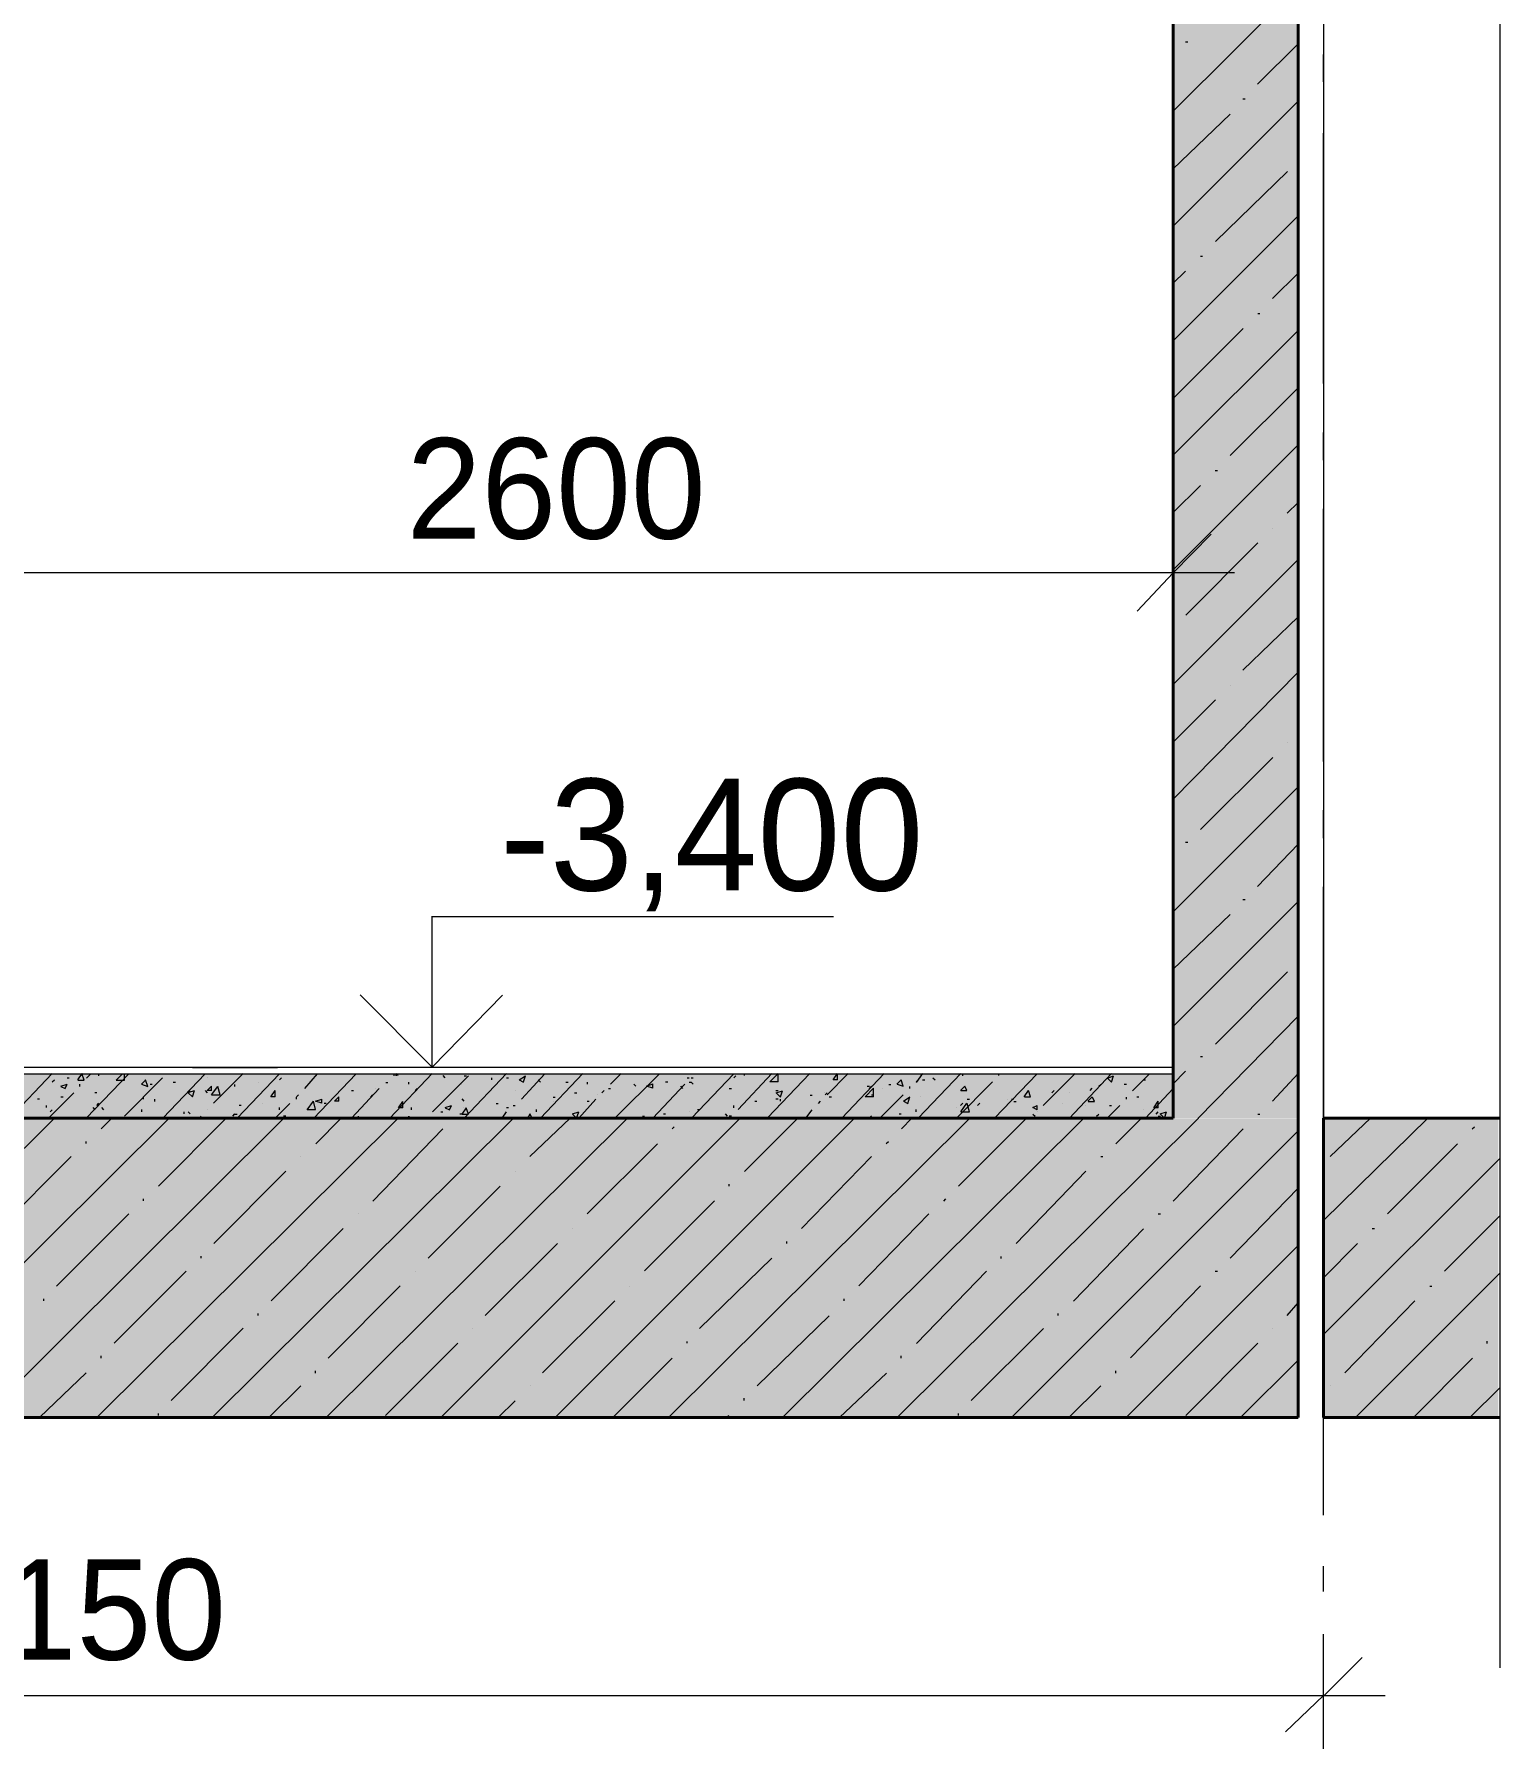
# Model space of a CAD drawing. Header units: millimetres. Extents: x -401725 to 250493, y 305116 to 802890.
# Drawn here: x -375109.752 to -375108.601, y 508953.228 to 508954.574 of the extents above; entities that cross this region are included whole.
import ezdxf

# ---------------------------------------------------------------- set-up
doc = ezdxf.new("R2010")
doc.units = ezdxf.units.MM
doc.layers.add('PDF _Геометрия', color=7, linetype='Continuous', true_color=0x1d1d1d)
doc.layers.add('PDF _Сплошная заливка', color=7, linetype='Continuous', true_color=0xffffff)
doc.layers.add('PDF _Текст', color=7, linetype='Continuous')

msp = doc.modelspace()

# ---------------------------------------------------------------- hatches: boundary and pattern name
at = {"layer": 'PDF _Сплошная заливка', "transparency": 33554559}
h = msp.add_hatch(color=256, dxfattribs=at)
h.paths.add_polyline_path([(-375108.7602951956, 508953.4887466381), (-375108.7602951956, 508953.7226994782), (-375112.5773474011, 508953.7226994782), (-375112.5773474011, 508953.4887466381)])
h.paths.add_polyline_path([(-375108.6019683049, 508953.4887466381), (-375108.6019683049, 508953.7226994782), (-375108.7402960095, 508953.7226994782), (-375108.7402960095, 508953.4887466381)])

# ---------------------------------------------------------------- linework, layer by layer
at = {"layer": 'PDF _Геометрия', "color": 7, "lineweight": 9}
for points in [[(-375108.7390583521, 508956.7243711228), (-375108.7390583521, 508956.7927983552), (-375108.7390583521, 508953.7227475099)], [(-375108.6007798148, 508955.1810802834), (-375108.6007798148, 508953.2911775714)], [(-375112.0455778002, 508953.7626605514), (-375108.857235978, 508953.7626605514), (-375108.857235978, 508954.7593030277)], [(-375108.7390583521, 508954.5361404369), (-375108.7390583521, 508954.5577389773)], [(-375108.7390583521, 508954.2993121627), (-375108.7390583521, 508954.4959926805)], [(-375108.7390583521, 508954.2392908682), (-375108.7390583521, 508954.2610805461)], [(-375108.7390583521, 508954.0026541766), (-375108.7390583521, 508954.2010549341)], [(-375108.857235978, 508954.1926283288), (-375108.857235978, 508954.1509289162), (-375108.857235978, 508954.104276758)], [(-375109.8807785941, 508954.1511510163), (-375108.8091584337, 508954.1511510163)], [(-375108.7390583521, 508953.9426362729), (-375108.7390583521, 508953.9644240395)], [(-375108.7390583521, 508953.7077170428), (-375108.7390583521, 508953.9043975606)], [(-375109.4391451577, 508953.7627266728), (-375109.4391451577, 508953.8811918771)], [(-375109.4390909042, 508953.8810840133), (-375109.124008535, 508953.8810840133)], [(-375112.0455778002, 508953.7575200349), (-375108.857235978, 508953.7575200349), (-375108.857235978, 508953.7626612931)], [(-375109.6272046466, 508953.7625723894), (-375109.5605755353, 508953.7625723894)], [(-375109.5607848332, 508953.7627266728), (-375109.4391411984, 508953.7627266728)], [(-375109.4990511636, 508953.7628114438), (-375109.3807301032, 508953.7628114438)], [(-375108.857235978, 508953.7226723515), (-375108.857235978, 508953.7575186554)], [(-375112.0456277694, 508953.7226723515), (-375108.8572859472, 508953.7226723515)], [(-375108.6007798148, 508953.7226994782), (-375108.7392011663, 508953.7226994782)], [(-375108.7390583521, 508953.6459782868), (-375108.7390583521, 508953.6677660534)], [(-375108.7390583521, 508953.4110607521), (-375108.7390583521, 508953.6077412699)], [(-375108.7390583521, 508953.351041153), (-375108.7390583521, 508953.3711105933)], [(-375108.7390583521, 508953.2277539116), (-375108.7390583521, 508953.2694218903), (-375108.7390583521, 508953.3177796825)], [(-375108.690704945, 508953.2693133834), (-375110.7656605497, 508953.2693133834)]]:
    msp.add_lwpolyline(points, dxfattribs=at)
at = {"layer": 'PDF _Геометрия', "color": 7, "lineweight": 40}
for points in [[(-375108.857235978, 508954.9558317346), (-375108.857235978, 508953.7226914707)], [(-375108.7591626544, 508953.7228249394), (-375108.7591626544, 508954.9561246575)], [(-375108.857235978, 508953.7226723515), (-375112.0455778002, 508953.7226723515)], [(-375108.7591626544, 508953.48786841), (-375108.7591626544, 508953.7228372312)], [(-375108.6007798148, 508953.7226994782), (-375108.7392011663, 508953.7226994782)], [(-375108.7390583521, 508953.7226265751), (-375108.7390583521, 508953.4877204635)], [(-375112.5774965981, 508953.48786841), (-375108.7589666603, 508953.48786841)], [(-375108.7392075491, 508953.4876988679), (-375108.6007861976, 508953.4876988679)]]:
    msp.add_lwpolyline(points, dxfattribs=at)
at = {"layer": 'PDF _Геометрия', "lineweight": 9}
for points in [[(-375108.8575411538, 508954.5128894332), (-375108.7591598994, 508954.6110796598)], [(-375108.8475415607, 508954.5677379982), (-375108.8458272357, 508954.5677379982)], [(-375108.7908704181, 508954.5344755335), (-375108.7591591788, 508954.566188683)], [(-375108.8575411538, 508954.422726944), (-375108.7591598994, 508954.5211081984)], [(-375108.8024467527, 508954.5227686514), (-375108.8007297575, 508954.5227686514)], [(-375108.8574123018, 508954.4676929), (-375108.812408877, 508954.5109800944)], [(-375108.824032853, 508954.410955636), (-375108.7673153599, 508954.4659544134)], [(-375108.8575411538, 508954.3327560375), (-375108.7591598994, 508954.4311372919)], [(-375108.8358601099, 508954.3994352503), (-375108.834145022, 508954.3994352503)], [(-375108.8573614391, 508954.3778067644), (-375108.8474564505, 508954.3877117531)], [(-375108.7792194849, 508954.3661863489), (-375108.7591611709, 508954.3860536313)], [(-375108.790765302, 508954.3544201271), (-375108.7890477345, 508954.3544201271)], [(-375108.8575411538, 508954.2427868263), (-375108.7591598994, 508954.3411680807)], [(-375108.8572970132, 508954.2877290464), (-375108.8023592709, 508954.3426687)], [(-375108.8124599092, 508954.2427868263), (-375108.7591621034, 508954.2960827218)], [(-375108.8575411538, 508954.1528142243), (-375108.7591598994, 508954.2511954787)], [(-375108.8241786592, 508954.231010432), (-375108.8224629991, 508954.231010432)], [(-375108.8574970728, 508954.1978140887), (-375108.8357750422, 508954.2193455752)], [(-375108.7675685518, 508954.1977038863), (-375108.759163163, 508954.2061092751)], [(-375108.7789956894, 508954.1859427508), (-375108.7789956894, 508954.1859427508)], [(-375108.8473516735, 508954.1175833758), (-375108.7906782402, 508954.1742548971)], [(-375108.8575411538, 508954.0628433177), (-375108.7591598994, 508954.1612245722)], [(-375108.8025247421, 508954.0744959463), (-375108.7591605756, 508954.1161408249)], [(-375108.8575411538, 508953.9728707157), (-375108.7591598994, 508954.072782131)], [(-375108.8124090466, 508954.062655126), (-375108.8124090466, 508954.062655126)], [(-375108.8574496011, 508954.0176942563), (-375108.8240895436, 508954.0510543137)], [(-375108.7673142386, 508954.0175535364), (-375108.7673142386, 508954.0175535364)], [(-375108.8356939587, 508953.9494162615), (-375108.7789953484, 508954.0059258746)], [(-375108.8575411538, 508953.8844290789), (-375108.7591598994, 508953.9828103333)], [(-375108.8475415607, 508953.9395031349), (-375108.8458272357, 508953.9395031349)], [(-375108.7908704181, 508953.9044859094), (-375108.7591591788, 508953.9377254012)], [(-375108.8575411538, 508953.7944581723), (-375108.7591598994, 508953.8928394268)], [(-375108.8024467527, 508953.8943812003), (-375108.8007297575, 508953.8943812003)], [(-375108.8574123018, 508953.8393529206), (-375108.812408877, 508953.882640115)], [(-375108.824032853, 508953.7809405806), (-375108.7673153599, 508953.8376580737)], [(-375108.8374809324, 508953.7228249394), (-375108.759157992, 508953.8028652497)], [(-375108.8358601099, 508953.7711529152), (-375108.834145022, 508953.7711529152)], [(-375109.7707389891, 508953.7227299958), (-375109.7374366819, 508953.7576974183)], [(-375109.7374714381, 508953.7511282976), (-375109.735806132, 508953.7527917534)], [(-375109.7257899873, 508953.7544869267), (-375109.724124109, 508953.7544869267)], [(-375109.7174417343, 508953.7526694353), (-375109.7124418106, 508953.7526694353)], [(-375109.717404435, 508953.7527626835), (-375109.714071534, 508953.757762035)], [(-375109.7124402423, 508953.7526694353), (-375109.7141068836, 508953.7576693591)], [(-375109.7107651663, 508953.7227859447), (-375109.6773941946, 508953.7576400688)], [(-375109.7106125784, 508953.7541936188), (-375109.7072789145, 508953.7575272828)], [(-375109.7007587916, 508953.756046714), (-375109.7007587916, 508953.7577139274)], [(-375109.6873276663, 508953.7526304407), (-375109.680654235, 508953.7526304407)], [(-375109.6872903671, 508953.7525354971), (-375109.6822858658, 508953.7575399984)], [(-375109.6808342039, 508953.7243932038), (-375109.6507762949, 508953.7544492536)], [(-375109.6806578801, 508953.7526304407), (-375109.6806578801, 508953.7576336605)], [(-375109.6674234237, 508953.7494566126), (-375109.6640848007, 508953.7527952356)], [(-375109.6624558402, 508953.747698461), (-375109.6641251517, 508953.7527063955)], [(-375109.6506082382, 508953.7226757423), (-375109.6173581712, 508953.7575975985)], [(-375109.642392228, 508953.7510977801), (-375109.640721772, 508953.7510977801)], [(-375109.6157266464, 508953.7543546839), (-375109.6157266464, 508953.7543546839)], [(-375109.6107183727, 508953.734433487), (-375109.5874752104, 508953.7578644541)], [(-375109.5922654105, 508953.7226638744), (-375109.5589508539, 508953.7576534626)], [(-375109.5757927, 508953.7511062572), (-375109.5757927, 508953.7511062572)], [(-375109.5589944687, 508953.7527355568), (-375109.5573194351, 508953.7544087292)], [(-375109.5391275253, 508953.7460928973), (-375109.5290670242, 508953.757643843)], [(-375109.5322915878, 508953.7225791033), (-375109.4989125417, 508953.7576364236)], [(-375109.4756001002, 508953.750851944), (-375109.4739202982, 508953.750851944)], [(-375109.4724025361, 508953.7227401683), (-375109.4391420654, 508953.757869205)], [(-375109.4690286483, 508953.7560484094), (-375109.4690286483, 508953.7577284021)], [(-375109.4674485159, 508953.7577726526), (-375109.4657683325, 508953.7560924692)], [(-375109.4673976533, 508953.7559772017), (-375109.4673976533, 508953.7576573851)], [(-375109.4673976533, 508953.757657364), (-375109.4673976533, 508953.7559771806)], [(-375109.4573471976, 508953.7493430193), (-375109.4573471976, 508953.7510235842)], [(-375109.4388603269, 508953.7275958541), (-375109.4106193813, 508953.7560238258)], [(-375109.4307765596, 508953.7561060538), (-375109.4290942781, 508953.7544237723)], [(-375109.4140597085, 508953.7227503409), (-375109.3807351084, 508953.7577580205)], [(-375109.4139342473, 508953.7559042986), (-375109.4122512029, 508953.7559042986)], [(-375109.3924193547, 508953.7543207754), (-375109.3924193547, 508953.7528237186)], [(-375109.3807921574, 508953.7545089672), (-375109.3791072057, 508953.7545089672)], [(-375109.3708535995, 508953.752837282), (-375109.3657964554, 508953.7560214099)], [(-375109.3707959552, 508953.7527135163), (-375109.3674249072, 508953.7510279923)], [(-375109.3689445555, 508953.7375767975), (-375109.3505806876, 508953.7576252692)], [(-375109.3674831025, 508953.7511503382), (-375109.3657973878, 508953.7560220537)], [(-375109.3558016518, 508953.7527338614), (-375109.3541153649, 508953.7510475744)], [(-375109.3540858857, 508953.7226994782), (-375109.3206971564, 508953.7577745261)], [(-375109.3340697453, 508953.7511062572), (-375109.3323821233, 508953.7511062572)], [(-375109.3174376652, 508953.7510926938), (-375109.3174376652, 508953.7494043088)], [(-375109.2990762558, 508953.7495244294), (-375109.2908144692, 508953.757786216)], [(-375109.2956175969, 508953.7226587881), (-375109.2606612371, 508953.7576170274)], [(-375109.2558328476, 508953.7512012008), (-375109.2541410293, 508953.7512012008)], [(-375109.2389905353, 508953.7543563793), (-375109.2372977633, 508953.7543563793)], [(-375109.2373595402, 508953.7509197609), (-375109.2356665776, 508953.7509197609)], [(-375109.2357285452, 508953.7544411503), (-375109.2340355826, 508953.7544411503)], [(-375109.2357285452, 508953.7510553946), (-375109.2340355826, 508953.749364313)], [(-375109.2355827391, 508953.7226808286), (-375109.2022540451, 508953.7575159023)], [(-375109.2023185789, 508953.7542682174), (-375109.2006237089, 508953.7559612042)], [(-375109.1989446911, 508953.7294472538), (-375109.1723678224, 508953.7577205184)], [(-375109.1941025687, 508953.7578421648), (-375109.1941025687, 508953.7561469134)], [(-375109.1758801837, 508953.7228808883), (-375109.1424839696, 508953.7577865339)], [(-375109.167478419, 508953.751174074), (-375109.1740762558, 508953.751174074), (-375109.167478419, 508953.7577719109)], [(-375109.1674776772, 508953.751174074), (-375109.1674776772, 508953.7577719109)], [(-375109.1289475394, 508953.7410524106), (-375109.1123288532, 508953.7576729854)], [(-375109.1207509842, 508953.752816937), (-375109.1241494979, 508953.752816937), (-375109.1207509842, 508953.7577277894)], [(-375109.1207518742, 508953.752816937), (-375109.1207518742, 508953.7577277894)], [(-375109.117344078, 508953.722714737), (-375109.0840768661, 508953.7576831132)], [(-375109.0741684866, 508953.7494057499), (-375109.0707646323, 508953.7528096043)], [(-375109.0691364771, 508953.7478527443), (-375109.070838595, 508953.7527718651)], [(-375109.0591572291, 508953.751153729), (-375109.0574545389, 508953.7528545272)], [(-375109.0588418808, 508953.7508536394), (-375109.0539224471, 508953.757667055)], [(-375109.0573702554, 508953.7226977828), (-375109.0240359047, 508953.7577367309)], [(-375109.0539963675, 508953.7527118209), (-375109.0522932959, 508953.7527118209)], [(-375109.0458447833, 508953.754427587), (-375109.0441413302, 508953.7527260266)], [(-375109.0272900958, 508953.7226876103), (-375108.9990474336, 508953.7511198206)], [(-375109.0224072833, 508953.7559975468), (-375109.0224072833, 508953.7577002503)], [(-375109.005564971, 508953.7574996898), (-375109.005564971, 508953.7574996898)], [(-375109.005564971, 508953.7574996898), (-375109.005564971, 508953.7574996898)], [(-375108.9973964326, 508953.7226842194), (-375108.9639986733, 508953.7576000587)], [(-375108.9941547877, 508953.7561450484), (-375108.9941547877, 508953.7578494666)], [(-375108.9591918156, 508953.7327414568), (-375108.9341183191, 508953.7578149533)], [(-375108.9388637178, 508953.7225095911), (-375108.90559267, 508953.7576818416)], [(-375108.9090141355, 508953.7542614357), (-375108.9055919706, 508953.751029391)], [(-375108.9089056286, 508953.7542376998), (-375108.9039619504, 508953.7559470716)], [(-375108.9056741562, 508953.7510062273), (-375108.9039628829, 508953.7559499055)], [(-375108.8890285127, 508953.7442889693), (-375108.8757067422, 508953.7576107399)], [(-375108.8806802597, 508953.7527033438), (-375108.8789676513, 508953.7527033438)], [(-375108.8573614391, 508953.7494108362), (-375108.8474564505, 508953.7595063053)], [(-375108.7792194849, 508953.7361967249), (-375108.7591611709, 508953.7577832913)], [(-375109.7491528888, 508953.7377904206), (-375109.7474883457, 508953.7377904206)], [(-375109.740584231, 508953.7225943621), (-375109.7205914027, 508953.7425871905)], [(-375109.7307507892, 508953.7477323694), (-375109.7257531543, 508953.7493982477)], [(-375109.7307134899, 508953.7476425121), (-375109.7273821148, 508953.7459768245)], [(-375109.7306795815, 508953.7394095476), (-375109.7290138939, 508953.7394095476)], [(-375109.7274209823, 508953.7460657706), (-375109.725755104, 508953.7493993781)], [(-375109.7157022323, 508953.7476713342), (-375109.7157022323, 508953.7493377847)], [(-375109.7040580809, 508953.7428003897), (-375109.7023910581, 508953.7428003897)], [(-375109.6674641139, 508953.7493684507), (-375109.6624561793, 508953.7476991391)], [(-375109.6657144394, 508953.7376785228), (-375109.6657144394, 508953.739345789)], [(-375109.6605942679, 508953.749329456), (-375109.6589247657, 508953.749329456)], [(-375109.6572915878, 508953.7375530617), (-375109.6572915878, 508953.7358833686)], [(-375109.6307955483, 508953.7428427752), (-375109.6257813195, 508953.7445141848)], [(-375109.6307514674, 508953.7427427454), (-375109.6274090296, 508953.7394003076)], [(-375109.6307107772, 508953.7426444109), (-375109.6290395583, 508953.7443137729)], [(-375109.627452178, 508953.739499405), (-375109.6257807685, 508953.7445136338)], [(-375109.6174017224, 508953.7443245731), (-375109.6157297405, 508953.7426525914)], [(-375109.6124670723, 508953.7445246329), (-375109.6158114175, 508953.7445246329), (-375109.6124670723, 508953.747868978)], [(-375109.6124680472, 508953.7445246329), (-375109.6124680472, 508953.747868978)], [(-375109.612366322, 508953.7409812029), (-375109.6056768688, 508953.7409812029)], [(-375109.612322241, 508953.741065974), (-375109.6073051512, 508953.747569609)], [(-375109.6056761906, 508953.7409812029), (-375109.607348554, 508953.7476706561)], [(-375109.5939947399, 508953.7475967357), (-375109.5939947399, 508953.7492680029)], [(-375109.5624807205, 508953.739434979), (-375109.5658304062, 508953.739434979), (-375109.5624807205, 508953.7444576466)], [(-375109.5624802542, 508953.739434979), (-375109.5624802542, 508953.7444576466)], [(-375109.5456854138, 508953.7393942889), (-375109.5440096172, 508953.7410700854)], [(-375109.545637942, 508953.737610706), (-375109.545637942, 508953.7392865025)], [(-375109.5258060938, 508953.7343877089), (-375109.5308369166, 508953.7360627866), (-375109.5258060938, 508953.7377397275)], [(-375109.5258082979, 508953.7343860152), (-375109.5258082979, 508953.737739897)], [(-375109.5124943686, 508953.7361458622), (-375109.5158493948, 508953.7361458622), (-375109.5124943686, 508953.7395008884)], [(-375109.5124958521, 508953.7361458622), (-375109.5124958521, 508953.7395008884)], [(-375109.5024928682, 508953.7445178512), (-375109.5008145921, 508953.7445178512)], [(-375109.5023538437, 508953.7226384431), (-375109.4807079798, 508953.7459637274)], [(-375109.4872781601, 508953.7392806957), (-375109.4855991211, 508953.7409597347)], [(-375109.4839686982, 508953.7459233552), (-375109.4839686982, 508953.7459233552)], [(-375109.452508466, 508953.7443906946), (-375109.4508275197, 508953.7460716409)], [(-375109.4158365097, 508953.7378751917), (-375109.4141534652, 508953.7361921472)], [(-375109.4157822562, 508953.7493481056), (-375109.4157822562, 508953.7493481056)], [(-375109.3739460474, 508953.7443533953), (-375109.3739460474, 508953.7443533953)], [(-375109.3441202011, 508953.7393281675), (-375109.3424331512, 508953.7393281675)], [(-375109.3272778888, 508953.7425732033), (-375109.3255898852, 508953.7425732033)], [(-375109.323968427, 508953.7226723515), (-375109.3106459359, 508953.7376836091)], [(-375109.3090182046, 508953.7410032434), (-375109.3090182046, 508953.7410032434)], [(-375109.3058172497, 508953.7427037507), (-375109.3041281017, 508953.7443928986)], [(-375109.3006563882, 508953.7460539026), (-375109.2989670495, 508953.7460539026)], [(-375109.2808233532, 508953.7494667851), (-375109.2791328701, 508953.7477781803)], [(-375109.2756014565, 508953.7425528582), (-375109.2756014565, 508953.7425528582)], [(-375109.2723428573, 508953.7460115171), (-375109.2723428573, 508953.7460115171)], [(-375109.2658212297, 508953.74616828), (-375109.2708949678, 508953.747859526), (-375109.2658212297, 508953.7495488928)], [(-375109.2658392224, 508953.7227181278), (-375109.2408266338, 508953.7494232975)], [(-375109.2658222681, 508953.7461674958), (-375109.2658222681, 508953.7495499878)], [(-375109.2441513968, 508953.7477815366), (-375109.2424588156, 508953.7460908361)], [(-375109.2058484454, 508953.7461183286), (-375109.2041537662, 508953.7461183286)], [(-375109.1691764891, 508953.7443889992), (-375109.1674799024, 508953.7443889992)], [(-375109.1691764891, 508953.7377904206), (-375109.1674799024, 508953.7377904206)], [(-375109.1690374645, 508953.7425596399), (-375109.1639471325, 508953.7442564173)], [(-375109.1689696477, 508953.7426054163), (-375109.165576093, 508953.7392118616)], [(-375109.1656432317, 508953.7393552942), (-375109.1639464544, 508953.7442589807)], [(-375109.1655754148, 508953.7360068377), (-375109.1655754148, 508953.7375150842)], [(-375109.142283721, 508953.7409116907), (-375109.1405856085, 508953.7409116907)], [(-375109.13080233, 508953.7427257912), (-375109.13080233, 508953.7427257912)], [(-375109.1306022703, 508953.7409472945), (-375109.1289035856, 508953.7426440918)], [(-375109.1273402803, 508953.7393502079), (-375109.1256414049, 508953.7393502079)], [(-375109.0924973653, 508953.7393942889), (-375109.0991115205, 508953.7393942889), (-375109.0924973653, 508953.74619742)], [(-375109.0974601805, 508953.7477883183), (-375109.0957595884, 508953.7477883183)], [(-375109.0958291854, 508953.7460488163), (-375109.0941284026, 508953.7477495991)], [(-375109.0942015813, 508953.7410964916), (-375109.0925007985, 508953.7410964916)], [(-375109.0924993786, 508953.7393942889), (-375109.0924993786, 508953.74619742)], [(-375109.0874809324, 508953.7227011736), (-375109.0691358837, 508953.7410462223)], [(-375109.0857075221, 508953.7460030399), (-375109.0857075221, 508953.7460030399)], [(-375109.0806178682, 508953.7492141674), (-375109.0789163224, 508953.7492141674)], [(-375109.0740498072, 508953.7493667552), (-375109.0691325776, 508953.7478537615)], [(-375109.0688889456, 508953.7359780155), (-375109.0639711651, 508953.7393826328)], [(-375109.0656778183, 508953.7342758129), (-375109.0639755096, 508953.7393808474)], [(-375109.0639722247, 508953.7460013445), (-375109.0639722247, 508953.7477036532)], [(-375109.0558240314, 508953.7393875072), (-375109.0558240314, 508953.7393875072)], [(-375109.0241874754, 508953.7444093442), (-375109.020777899, 508953.7478189206)], [(-375109.0240721867, 508953.7443771312), (-375109.0191472431, 508953.7443771312)], [(-375109.0191486842, 508953.7443771312), (-375109.0208534723, 508953.7477867077)], [(-375109.0189520153, 508953.7376768274), (-375109.0172470364, 508953.7376768274)], [(-375108.9873629311, 508953.7375954472), (-375108.9873629311, 508953.7375954472)], [(-375108.9841823213, 508953.7376920862), (-375108.982475435, 508953.7376920862)], [(-375108.9742064641, 508953.7393451217), (-375108.9707915471, 508953.7444674972)], [(-375108.9740945663, 508953.7395078821), (-375108.9691613574, 508953.7395078821)], [(-375108.9691608912, 508953.7395078821), (-375108.9708685404, 508953.744441091)], [(-375108.9523965683, 508953.7427308774), (-375108.9506879654, 508953.7444375819)], [(-375108.9390061331, 508953.7426952736), (-375108.9390061331, 508953.7426952736)], [(-375108.9242254528, 508953.736108563), (-375108.9208048138, 508953.739529202)], [(-375108.9225164684, 508953.7444720748), (-375108.9208061489, 508953.746180494)], [(-375108.9189018309, 508953.7358593361), (-375108.9206121503, 508953.7392799751)], [(-375108.9157246119, 508953.7477594962), (-375108.9140139109, 508953.7492801193)], [(-375108.8956237004, 508953.7493141972), (-375108.893911855, 508953.7493141972)], [(-375108.8939113252, 508953.7375225441), (-375108.8939113252, 508953.7392343895)], [(-375108.885844512, 508953.7394824508), (-375108.8841322852, 508953.7394824508)], [(-375108.8789441485, 508953.7226723515), (-375108.8572366138, 508953.7459032221)], [(-375109.742323733, 508953.7326431224), (-375109.742323733, 508953.7309781978)], [(-375109.7390990422, 508953.7277247061), (-375109.7374339268, 508953.7293898215)], [(-375109.7056890759, 508953.7310409496), (-375109.7040220532, 508953.7293739269)], [(-375109.7024270858, 508953.732705853), (-375109.7007598724, 508953.734371214)], [(-375109.6988972193, 508953.7309883915), (-375109.6972298151, 508953.72932284)], [(-375109.6673454344, 508953.7294235179), (-375109.6673454344, 508953.7277543971)], [(-375109.6339286863, 508953.7260106354), (-375109.6339286863, 508953.7276814728)], [(-375109.6307107772, 508953.7277908275), (-375109.6290395583, 508953.7261196086)], [(-375109.6222913165, 508953.7226638744), (-375109.6206197162, 508953.7243354747)], [(-375109.6157266464, 508953.7294642081), (-375109.6157266464, 508953.7294642081)], [(-375109.5956698159, 508953.7243592954), (-375109.5939966897, 508953.7260305626)], [(-375109.5940388209, 508953.7259479049), (-375109.5923656946, 508953.7259479049)], [(-375109.5907802217, 508953.7328448775), (-375109.5891069048, 508953.7328448775)], [(-375109.5722628335, 508953.7343436297), (-375109.5722628335, 508953.7343436297)], [(-375109.5625277261, 508953.7228164623), (-375109.5507998207, 508953.7343582103)], [(-375109.5589503877, 508953.7293641782), (-375109.5589503877, 508953.7310392118)], [(-375109.5557358694, 508953.7244678023), (-375109.5540606452, 508953.7244678023)], [(-375109.5374015867, 508953.7294048683), (-375109.5306953489, 508953.7294048683)], [(-375109.5373575058, 508953.7292980568), (-375109.5323278274, 508953.7360042946)], [(-375109.5306978921, 508953.7294048683), (-375109.5323744515, 508953.7361111061)], [(-375109.5239535073, 508953.7343724518), (-375109.5222763756, 508953.7343724518)], [(-375109.497281144, 508953.7243694679), (-375109.497281144, 508953.7226910011)], [(-375109.4622363679, 508953.7308883617), (-375109.4655971162, 508953.7308883617), (-375109.4622363679, 508953.7359276171)], [(-375109.4622367918, 508953.7308883617), (-375109.4622367918, 508953.7359276171)], [(-375109.4557162026, 508953.7309714373), (-375109.4557162026, 508953.7292906817)], [(-375109.4324075546, 508953.7277637008), (-375109.4307254638, 508953.7277637008)], [(-375109.4289794133, 508953.7309934778), (-375109.4239319966, 508953.73267595)], [(-375109.4289251599, 508953.7308764937), (-375109.4255602154, 508953.7291940215)], [(-375109.425615698, 508953.7293116202), (-375109.4239332258, 508953.7326765646)], [(-375109.4174641139, 508953.7261632233), (-375109.4157812601, 508953.7261632233)], [(-375109.4156703584, 508953.725912301), (-375109.4106206529, 508953.725912301)], [(-375109.415616105, 508953.7259818133), (-375109.4122500161, 508953.7308439417)], [(-375109.4141512612, 508953.7311426749), (-375109.4141512612, 508953.7311426749)], [(-375109.4106213946, 508953.725912301), (-375109.4123046298, 508953.7309620065)], [(-375109.3889403508, 508953.7342435999), (-375109.3872557805, 508953.7342435999)], [(-375109.3841050101, 508953.7227503409), (-375109.3807351065, 508953.7278033241)], [(-375109.3807921574, 508953.731107071), (-375109.3791072057, 508953.731107071)], [(-375109.3756312959, 508953.7325566559), (-375109.3739459626, 508953.7325566559)], [(-375109.3639498452, 508953.7226977828), (-375109.3622639397, 508953.7258822709)], [(-375109.3606336017, 508953.7226350522), (-375109.3623195071, 508953.7260068631)], [(-375109.3573716116, 508953.7294370813), (-375109.3573716116, 508953.7277509851)], [(-375109.3440625567, 508953.7360153148), (-375109.3440625567, 508953.7360153148)], [(-375109.3290241724, 508953.72600894), (-375109.3239601618, 508953.727695068)], [(-375109.3289631373, 508953.7258834789), (-375109.3255871302, 508953.7225055962)], [(-375109.3256468938, 508953.7226333568), (-375109.3239588902, 508953.7276954919)], [(-375109.3174987004, 508953.7360254874), (-375109.3158103154, 508953.7360254874)], [(-375109.2740314967, 508953.7244067672), (-375109.2723406321, 508953.7244067672)], [(-375109.2574638426, 508953.7260648889), (-375109.2557720243, 508953.7260648889)], [(-375109.2372951143, 508953.7276501076), (-375109.2372951143, 508953.7276501076)], [(-375109.2308389511, 508953.7294540355), (-375109.2291457977, 508953.7294540355)], [(-375109.2091070446, 508953.726073366), (-375109.2074125561, 508953.7243788775)], [(-375109.2058484454, 508953.7244644115), (-375109.2041537662, 508953.7244644115)], [(-375109.202250762, 508953.7309646556), (-375109.202250762, 508953.7326593349)], [(-375109.185747534, 508953.7360390507), (-375109.1840517103, 508953.7360390507)], [(-375109.1674776772, 508953.7327007668), (-375109.1674776772, 508953.7327007668)], [(-375109.1456779539, 508953.7226096209), (-375109.1405836164, 508953.7292133917)], [(-375109.1357631318, 508953.7343215892), (-375109.1340646379, 508953.736018196)], [(-375109.0958291854, 508953.7228045943), (-375109.0941284026, 508953.7245053771)], [(-375109.072466284, 508953.7261428783), (-375109.0707643568, 508953.7261428783)], [(-375109.0690076251, 508953.7360136194), (-375109.0656030078, 508953.7343132022)], [(-375109.0590826306, 508953.7277297924), (-375109.0590826306, 508953.7294324824)], [(-375109.0272968775, 508953.7309087067), (-375109.0272968775, 508953.7309087067)], [(-375109.0241128769, 508953.7327007668), (-375109.0224082794, 508953.7344034702)], [(-375109.0240721867, 508953.7277077519), (-375109.0191472431, 508953.7345269047)], [(-375109.0238755179, 508953.7276365442), (-375109.0172450442, 508953.7276365442)], [(-375109.0172464218, 508953.7276365442), (-375109.0189514007, 508953.7342670179)], [(-375109.010803822, 508953.7327736698), (-375109.0090984615, 508953.7344790302)], [(-375108.9822800589, 508953.7359203713), (-375108.9805731726, 508953.7359203713)], [(-375108.9639989276, 508953.7293263279), (-375108.9674146075, 508953.7310341679), (-375108.9639989276, 508953.7327401103)], [(-375108.967340009, 508953.7259394278), (-375108.965632169, 508953.7242334854)], [(-375108.9640000296, 508953.7293251835), (-375108.9640000296, 508953.7327408635)], [(-375108.9640000296, 508953.72761959), (-375108.9640000296, 508953.72761959)], [(-375108.9438957273, 508953.7342317319), (-375108.9438957273, 508953.7342317319)], [(-375108.9256936874, 508953.7327668882), (-375108.9256936874, 508953.7327668882)], [(-375108.9238422877, 508953.7358593361), (-375108.9189013646, 508953.7358593361)], [(-375108.9173556069, 508953.7244067672), (-375108.9156450966, 508953.7259272207)], [(-375108.9091497692, 508953.7227944218), (-375108.8990711483, 508953.7326828801)], [(-375108.9073051512, 508953.7325854781), (-375108.9055940687, 508953.7325854781)], [(-375108.8805988795, 508953.7293184018), (-375108.8805988795, 508953.7293184018)], [(-375108.868915818, 508953.7308476716), (-375108.8723421792, 508953.7308476716), (-375108.868915818, 508953.7359872132)], [(-375108.8706298039, 508953.7258970423), (-375108.8689166234, 508953.7276102228)], [(-375108.8690021998, 508953.7243542091), (-375108.8672890192, 508953.7243542091)], [(-375108.8689174287, 508953.7308476716), (-375108.8689174287, 508953.7359872132)], [(-375108.8689174287, 508953.7308476716), (-375108.8689174287, 508953.7308476716)], [(-375108.867452585, 508953.7260258942), (-375108.8640258424, 508953.7225991517)], [(-375108.8673474689, 508953.7260055492), (-375108.8623971786, 508953.7277191112)], [(-375108.8641126056, 508953.7227689905), (-375108.8623990436, 508953.7277211847)], [(-375108.790765302, 508953.7259902904), (-375108.7890477345, 508953.7259902904)], [(-375109.9724601805, 508953.4878294153), (-375109.7358016778, 508953.7228226082)], [(-375109.8822298745, 508953.4876463098), (-375109.6456089715, 508953.7225969439)], [(-375109.792267445, 508953.4875988381), (-375109.5556885498, 508953.7226886543)], [(-375109.702488121, 508953.4878226336), (-375109.4657689416, 508953.7226768095)], [(-375109.6990464163, 508953.7143088396), (-375109.6907074881, 508953.7226477679)], [(-375109.6605942679, 508953.722618098), (-375109.6589247657, 508953.722618098)], [(-375109.6541279322, 508953.6693581425), (-375109.6007859588, 508953.7227001159)], [(-375109.6122476425, 508953.4875225441), (-375109.3755787341, 508953.7225063062)], [(-375109.5305385225, 508953.7026562111), (-375109.5105924877, 508953.7226022458)], [(-375109.5222716496, 508953.4877209084), (-375109.2856574223, 508953.7226450302)], [(-375109.4856742918, 508953.6576766918), (-375109.4307259936, 508953.7143070788)], [(-375109.4324007729, 508953.4876785228), (-375109.197352346, 508953.7227269497)], [(-375109.3624409205, 508953.6927295211), (-375109.3307511283, 508953.7227316912)], [(-375109.3424146075, 508953.487824329), (-375109.1074340842, 508953.7228029635)], [(-375109.2538559866, 508953.4876174877), (-375109.017242794, 508953.7225256976)], [(-375109.250671986, 508953.7143376618), (-375109.2489797863, 508953.7160298615)], [(-375109.1939465899, 508953.680905655), (-375109.1522625452, 508953.7225896997)], [(-375109.1640529268, 508953.4877039542), (-375108.9273215073, 508953.7227254336)], [(-375109.0740565889, 508953.4876581778), (-375108.8374007871, 508953.7227896361)], [(-375109.0706657469, 508953.7143749611), (-375109.0623424165, 508953.7226982914)], [(-375109.0257303085, 508953.6693700104), (-375108.9724196599, 508953.722680659)], [(-375108.9841857121, 508953.48786841), (-375108.7591505264, 508953.7129035957)], [(-375108.9022053248, 508953.7025137957), (-375108.8822271194, 508953.7224920011)], [(-375108.8572970132, 508953.6576597376), (-375108.8023592709, 508953.7143142881)], [(-375108.7389295001, 508953.6425433639), (-375108.6572882432, 508953.7226514535)], [(-375108.7339619166, 508953.6926786585), (-375108.70238576, 508953.7227238499)], [(-375108.6223421792, 508953.7142749312), (-375108.6206152657, 508953.7160018447)], [(-375109.7108126382, 508953.7027613272), (-375109.7108126382, 508953.7044279684)], [(-375109.3173528942, 508953.6475397696), (-375109.2622872324, 508953.7026073145)], [(-375109.0825201306, 508953.7027850631), (-375109.0808187756, 508953.704486418)], [(-375108.6889688339, 508953.6475702872), (-375108.63392381, 508953.702615311)], [(-375109.7791381047, 508953.6361041549), (-375109.7224917577, 508953.6927505019)], [(-375109.5423793428, 508953.6927600387), (-375109.5423793428, 508953.6927600387)], [(-375109.1491162677, 508953.636068551), (-375109.0941242913, 508953.6927613102)], [(-375108.9140936169, 508953.6926108416), (-375108.9123829159, 508953.6926108416)], [(-375108.7392075491, 508953.5527843849), (-375108.6007861976, 508953.691013755)], [(-375109.610647165, 508953.6243226743), (-375109.5540618108, 508953.6810941646)], [(-375109.3739460474, 508953.680873442), (-375109.3739460474, 508953.680873442)], [(-375109.2057840194, 508953.6693496654), (-375109.2057840194, 508953.6710441539)], [(-375108.980604983, 508953.6242752025), (-375108.9256969723, 508953.6810831444)], [(-375109.6657144394, 508953.6577445086), (-375109.6657144394, 508953.6594136294)], [(-375109.4423427217, 508953.6127005633), (-375109.3856288564, 508953.6692253824)], [(-375109.2724242375, 508953.6027637008), (-375109.2174660617, 508953.6577199907)], [(-375109.0374253226, 508953.6576631284), (-375109.0357214881, 508953.6593650698)], [(-375108.8124599092, 508953.6127955069), (-375108.7591621034, 508953.667814509)], [(-375109.734124677, 508953.5909754385), (-375109.6773940251, 508953.6477060904)], [(-375109.497281144, 508953.6475329879), (-375109.497281144, 508953.6475329879)], [(-375109.1040994491, 508953.5910263011), (-375109.0490273005, 508953.6476124607)], [(-375108.8690021998, 508953.6476414948), (-375108.8672890192, 508953.6476414948)], [(-375108.64417242, 508953.6027026656), (-375108.6007837566, 508953.646091329)], [(-375109.5656371281, 508953.5793550229), (-375109.5089680201, 508953.6360222669)], [(-375109.329119116, 508953.6360346426), (-375109.329119116, 508953.6360346426)], [(-375108.9355881644, 508953.5791922625), (-375108.8806005325, 508953.6358923101)], [(-375108.7008469534, 508953.6360109067), (-375108.6991244269, 508953.6360109067)], [(-375109.397414065, 508953.5677464753), (-375109.3408041676, 508953.6243563727)], [(-375109.1606858206, 508953.6244311812), (-375109.1606858206, 508953.6259395973)], [(-375108.894216501, 508953.48786841), (-375108.7591571924, 508953.6227366889)], [(-375108.7390278346, 508953.5976859148), (-375108.7124361521, 508953.6244689043)], [(-375109.6206196314, 508953.612707345), (-375109.6206196314, 508953.6143789453)], [(-375109.2291028399, 508953.5577367097), (-375109.1723678224, 508953.6127753332)], [(-375108.9922525253, 508953.6125564525), (-375108.9922525253, 508953.6142627666)], [(-375109.6889281438, 508953.5460128734), (-375109.6322988569, 508953.6026421603)], [(-375109.5208949678, 508953.5344111075), (-375109.4641421059, 508953.5911639693)], [(-375109.4524576034, 508953.602704361), (-375109.4524576034, 508953.602704361)], [(-375109.2840243081, 508953.5909415301), (-375109.2840243081, 508953.5909415301)], [(-375109.0588961343, 508953.5459620108), (-375109.0039333403, 508953.6026305467)], [(-375108.8908426132, 508953.5345026602), (-375108.8357753601, 508953.5910942683)], [(-375108.8241786592, 508953.602684016), (-375108.8224629991, 508953.602684016)], [(-375108.7140576739, 508953.4876988679), (-375108.6007863845, 508953.6011621387)], [(-375108.6557555363, 508953.5909720476), (-375108.6540305302, 508953.5909720476)], [(-375109.743954728, 508953.5792058259), (-375109.743954728, 508953.5808705598)], [(-375109.3524006373, 508953.5227279613), (-375109.2957075371, 508953.5794210614)], [(-375109.1155910127, 508953.5793041603), (-375109.1155910127, 508953.5810036079)], [(-375108.7675685518, 508953.5677142623), (-375108.759163163, 508953.5778389351)], [(-375108.7223245468, 508953.522690662), (-375108.6673403462, 508953.5793991039)], [(-375109.5757927, 508953.5676990035), (-375109.5757927, 508953.5693730834)], [(-375109.1838995251, 508953.5126893735), (-375109.1272703442, 508953.567619679)], [(-375108.9474289847, 508953.5678092059), (-375108.9474289847, 508953.5693281335)], [(-375109.6441859834, 508953.5010791305), (-375109.5874726672, 508953.5577924466)], [(-375109.4073594046, 508953.5576231165), (-375109.4073594046, 508953.5576231165)], [(-375109.0158595674, 508953.5011062572), (-375108.9591086553, 508953.5576673651)], [(-375108.7789956894, 508953.5576892379), (-375108.7789956894, 508953.5576892379)], [(-375109.6991311874, 508953.5343873716), (-375109.6991311874, 508953.536054585)], [(-375109.4756950437, 508953.4894044614), (-375109.4190389711, 508953.5460605341)], [(-375109.2389261093, 508953.5460179597), (-375109.2389261093, 508953.5475245267)], [(-375109.0707640813, 508953.5343856761), (-375109.0707640813, 508953.5360857123)], [(-375108.8473516735, 508953.4893773347), (-375108.7906782402, 508953.546050768)], [(-375108.610562394, 508953.5459179298), (-375108.610562394, 508953.5476454155)], [(-375109.7474778128, 508953.4877632938), (-375109.7108117075, 508953.5227627598)], [(-375109.5306978921, 508953.5226245406), (-375109.5306978921, 508953.5243011001)], [(-375109.2972350285, 508953.4876564823), (-375109.2506107832, 508953.5342807277)], [(-375109.1191208792, 508953.4876988679), (-375109.0824472274, 508953.5226711647)], [(-375108.9023307859, 508953.5226194544), (-375108.9023307859, 508953.5243307275)], [(-375108.804243899, 508953.48786841), (-375108.7591604504, 508953.532760827)], [(-375108.6688645316, 508953.4874937219), (-375108.6222430202, 508953.5343070934)], [(-375109.5673325491, 508953.4877361672), (-375109.5423789613, 508953.5126878928)], [(-375109.3622645967, 508953.5125232222), (-375109.3622645967, 508953.5125232222)], [(-375108.9391044676, 508953.4877412534), (-375108.9140141864, 508953.5126433574)], [(-375108.7338974905, 508953.5126520743), (-375108.7338974905, 508953.5126520743)], [(-375108.6242037514, 508953.4876988679), (-375108.6007815526, 508953.5111210667)], [(-375109.3872381481, 508953.4876344419), (-375109.3739427414, 508953.5009298486)], [(-375109.1941025687, 508953.5011164297), (-375109.1941025687, 508953.5028097976)], [(-375109.6540329886, 508953.4893196903), (-375109.6540329886, 508953.4909875281)], [(-375109.2091714706, 508953.4878446741), (-375109.2057824936, 508953.4893527689)], [(-375109.0256692733, 508953.4894061568), (-375109.0256692733, 508953.4909211851)], [(-375108.7591626544, 508953.48786841), (-375108.7591626544, 508953.48786841)]]:
    msp.add_lwpolyline(points, dxfattribs=at)
at = {"layer": 'PDF _Геометрия', "color": 7, "lineweight": 18}
for points in [[(-375108.8572766681, 508954.1509289162), (-375108.8273512581, 508954.1810449338)], [(-375108.857235978, 508954.1509289162), (-375108.8856081068, 508954.1208411304)], [(-375109.4391451577, 508953.7627266728), (-375109.4957627019, 508953.8195292069)], [(-375109.439029869, 508953.7627521041), (-375109.3839943415, 508953.8192851989)], [(-375108.7389430635, 508953.2693015154), (-375108.7089045265, 508953.2993381391)], [(-375108.7390583521, 508953.2694218903), (-375108.7690669437, 508953.2411335365)]]:
    msp.add_lwpolyline(points, dxfattribs=at)
at = {"layer": 'PDF _Геометрия', "lineweight": 9}
msp.add_lwpolyline([(-375109.4573471976, 508953.7243188361), (-375109.4573471976, 508953.7226401385)], close=True, dxfattribs=at)
at = {"layer": 'PDF _Сплошная заливка', "lineweight": 5, "transparency": 33554559}
for points in [[(-375108.8575411538, 508954.9560606165), (-375108.7591598994, 508954.9560606165), (-375108.8575411538, 508953.7227608983), (-375108.7591598994, 508953.7227608983)], [(-375112.0456277694, 508953.7575200349), (-375108.8572859472, 508953.7575200349), (-375112.0456277694, 508953.7224852162), (-375108.8572859472, 508953.7224852162)]]:
    msp.add_solid(points, dxfattribs=at)

# ---------------------------------------------------------------- texts
at = {"layer": 'PDF _Текст', "attachment_point": 4, "style": ''}
for s, insert, char_height in [('2600', (-375109.4591070446, 508954.216527298), 0.07890921230945322), ('-3,400', (-375109.3857088784, 508953.937139718), 0.08767804875969887), ('5150', (-375109.8357075221, 508953.3365291969), 0.07890921230945322)]:
    msp.add_mtext(s, dxfattribs=dict(at, insert=insert, char_height=char_height))

doc.saveas('drawing.dxf')
